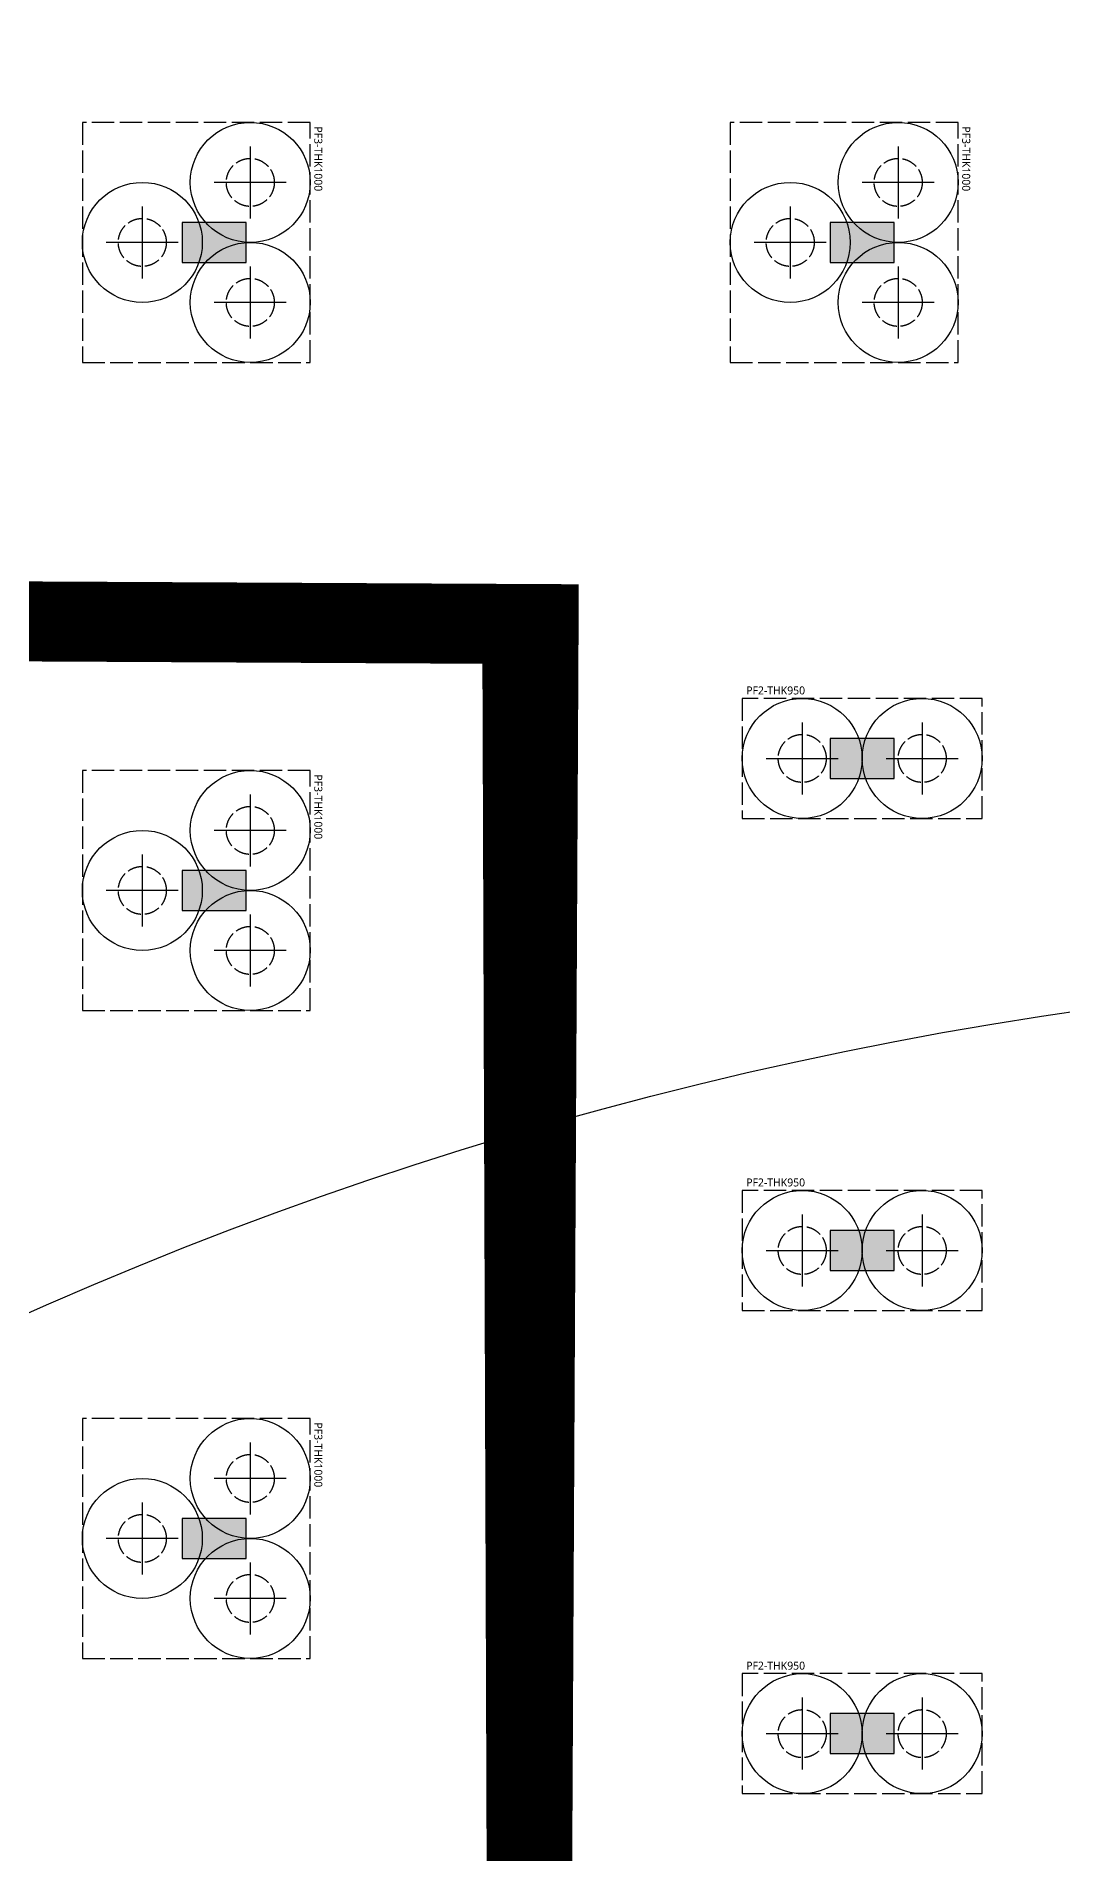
# Model space of a CAD drawing. Header units: millimetres. Extents: x 327808 to 2562540, y -728300 to 402793.
# Drawn here: x 1014439 to 1027270, y -83241 to -60525 of the extents above; entities that cross this region are included whole.
import ezdxf
from ezdxf.enums import TextEntityAlignment as Align

# ---------------------------------------------------------------- set-up
doc = ezdxf.new("R2010")
doc.units = ezdxf.units.MM
doc.header["$LTSCALE"] = 140
doc.linetypes.add('CONTINOUS', pattern=[0])
doc.linetypes.add('HID', pattern=[2.5, 2, -0.5])
for name, color, linetype in [('252', 252, 'Continuous'), ('MAT', 7, 'Continuous'), ('PILE-P', 4, 'HID'), ('WALL', 4, 'Continuous'), ('기초꺽임', 7, 'Continuous')]:
    doc.layers.add(name, color=color, linetype=linetype)
doc.layers.add('DEFPOINT', color=144, linetype='Continuous', plot=False)
doc.styles.add('맑은고딕', font='malgun.ttf')

# ---------------------------------------------------------------- blocks, each defined once
blk = doc.blocks.new('A$C762E058C')
at = {"layer": '252'}
h = blk.add_hatch(color=256, dxfattribs=at)
h.dxf.hatch_style = 1
h.paths.add_polyline_path([(93400, -71500), (92600, -71500), (92600, -72000), (93400, -72000)])
h.paths.add_polyline_path([(85300, -71500), (84500, -71500), (84500, -72000), (85300, -72000)])
h.paths.add_polyline_path([(93400, -63400), (92600, -63400), (92600, -63900), (93400, -63900)])
h.paths.add_polyline_path([(85300, -63400), (84500, -63400), (84500, -63900), (85300, -63900)])
h.paths.add_polyline_path([(93400, -55300), (92600, -55300), (92600, -55800), (93400, -55800)])
h.paths.add_polyline_path([(85300, -55300), (84500, -55300), (84500, -55800), (85300, -55800)])
h.paths.add_polyline_path([(93400, -47200), (92600, -47200), (92600, -47700), (93400, -47700)])
h.paths.add_polyline_path([(85300, -47200), (84500, -47200), (84500, -47700), (85300, -47700)])
h.paths.add_polyline_path([(93400, -39100), (92600, -39100), (92600, -39600), (93400, -39600)])
h.paths.add_polyline_path([(85300, -39100), (84500, -39100), (84500, -39600), (85300, -39600)])
h.paths.add_polyline_path([(73650, -71500), (72850, -71500), (72850, -72000), (73650, -72000)])
h.paths.add_polyline_path([(77850, -71500), (77050, -71500), (77050, -72000), (77850, -72000)])
h.paths.add_polyline_path([(68450, -71500), (67650, -71500), (67650, -72000), (68450, -72000)])
h.paths.add_polyline_path([(73650, -63400), (72850, -63400), (72850, -63900), (73650, -63900)])
h.paths.add_polyline_path([(77850, -63400), (77050, -63400), (77050, -63900), (77850, -63900)])
h.paths.add_polyline_path([(68450, -63400), (67650, -63400), (67650, -63900), (68450, -63900)])
h.paths.add_polyline_path([(73650, -55300), (72850, -55300), (72850, -55800), (73650, -55800)])
h.paths.add_polyline_path([(77850, -55300), (77050, -55300), (77050, -55800), (77850, -55800)])
h.paths.add_polyline_path([(68450, -55300), (67650, -55300), (67650, -55800), (68450, -55800)])
h.paths.add_polyline_path([(73650, -47200), (72850, -47200), (72850, -47700), (73650, -47700)])
h.paths.add_polyline_path([(77850, -47200), (77050, -47200), (77050, -47700), (77850, -47700)])
h.paths.add_polyline_path([(68450, -47200), (67650, -47200), (67650, -47700), (68450, -47700)])
h.paths.add_polyline_path([(73650, -39100), (72850, -39100), (72850, -39600), (73650, -39600)])
h.paths.add_polyline_path([(77850, -39100), (77050, -39100), (77050, -39600), (77850, -39600)])
h.paths.add_polyline_path([(68450, -39100), (67650, -39100), (67650, -39600), (68450, -39600)])
h.paths.add_polyline_path([(73650, -22900), (72850, -22900), (72850, -23400), (73650, -23400)])
h.paths.add_polyline_path([(73650, -31000), (72850, -31000), (72850, -31500), (73650, -31500)])
h.paths.add_polyline_path([(101500, -63400), (100700, -63400), (100700, -63900), (101500, -63900)])
h.paths.add_polyline_path([(101500, -41540), (100700, -41540), (100700, -42040), (101500, -42040)])
h.paths.add_polyline_path([(101500, -35500), (100700, -35500), (100700, -36000), (101500, -36000)])
h.paths.add_polyline_path([(101500, -29350), (100700, -29350), (100700, -29850), (101500, -29850)])
h.paths.add_polyline_path([(101500, -22900), (100700, -22900), (100700, -23400), (101500, -23400)])
h.paths.add_polyline_path([(68450, -22900), (67650, -22900), (67650, -23400), (68450, -23400)])
h.paths.add_polyline_path([(77850, -22900), (77050, -22900), (77050, -23400), (77850, -23400)])
h.paths.add_polyline_path([(85300, -22900), (84500, -22900), (84500, -23400), (85300, -23400)])
h.paths.add_polyline_path([(93400, -31000), (92600, -31000), (92600, -31500), (93400, -31500)])
h.paths.add_polyline_path([(77850, -31000), (77050, -31000), (77050, -31500), (77850, -31500)])
h.paths.add_polyline_path([(85300, -31000), (84500, -31000), (84500, -31500), (85300, -31500)])
h.paths.add_polyline_path([(93400, -22900), (92600, -22900), (92600, -23400), (93400, -23400)])
h.paths.add_polyline_path([(68450, -31000), (67650, -31000), (67650, -31500), (68450, -31500)])
h.paths.add_polyline_path([(101500, -47580), (100700, -47580), (100700, -48080), (101500, -48080)])
h.paths.add_polyline_path([(101500, -55300), (100700, -55300), (100700, -55800), (101500, -55800)])
h.paths.add_polyline_path([(101700, -72000), (101700, -71200), (101200, -71200), (101200, -72000)])
h.paths.add_polyline_path([(125700, -72000), (125700, -71200), (125200, -71200), (125200, -72000)])
h.paths.add_polyline_path([(117700, -72000), (117700, -71200), (117200, -71200), (117200, -72000)])
h.paths.add_polyline_path([(109700, -72000), (109700, -71200), (109200, -71200), (109200, -72000)])
h.paths.add_polyline_path([(136755, -71500), (135955, -71500), (135955, -72000), (136755, -72000)])
h.paths.add_polyline_path([(144555, -71500), (143755, -71500), (143755, -72000), (144555, -72000)])
h.paths.add_polyline_path([(133700, -72000), (133700, -71200), (133200, -71200), (133200, -72000)])
blk = doc.blocks.new('PILE-P')
at = {"layer": 'DEFPOINT'}
blk.add_circle((0, 0), 750, dxfattribs=at)
at = {"layer": 'PILE-P', "color": 4, "linetype": 'CONTINOUS'}
for p, q in [((0, -450), (0, 450)), ((-450, 0), (450, 0))]:
    blk.add_line(p, q, dxfattribs=at)
at = {"layer": 'PILE-P', "linetype": 'HID', "ltscale": 0.7}
blk.add_circle((0, 0), 300, dxfattribs=at)
blk = doc.blocks.new('PF2')
at = {"layer": 'MAT', "linetype": 'HID'}
blk.add_lwpolyline([(-1500, -750), (1500, -750), (1500, 750), (-1500, 750)], close=True, dxfattribs=at)
at = {"layer": 'PILE-P', "rotation": 270}
for p in [(-750, 0), (750, 0)]:
    blk.add_blockref('PILE-P', p, dxfattribs=at)
at = {"layer": 'DEFPOINT', "color": 1, "style": '맑은고딕'}
blk.add_text('PF2-THK950', height=100, dxfattribs=at).set_placement((-1450, 850), align=Align.MIDDLE_LEFT)
blk = doc.blocks.new('PF3')
at = {"layer": 'MAT', "linetype": 'HID'}
blk.add_lwpolyline([(-1500, -1650), (1500, -1650), (1500, 1200), (-1500, 1200)], close=True, dxfattribs=at)
at = {"layer": 'PILE-P', "rotation": 270}
for p in [(-750, 450), (750, 450), (0, -900)]:
    blk.add_blockref('PILE-P', p, dxfattribs=at)
at = {"layer": 'DEFPOINT', "color": 1, "style": '맑은고딕'}
blk.add_text('PF3-THK1000', height=100, dxfattribs=at).set_placement((-1450, 1300), align=Align.MIDDLE_LEFT)

msp = doc.modelspace()

# ---------------------------------------------------------------- linework, layer by layer
at = {"layer": 'WALL'}
for p, q in [((1016263.7, -62850.8), (1016263.7, -63350.8)), ((1017063.7, -62850.8), (1016263.7, -62850.8)), ((1017063.7, -63350.8), (1017063.7, -62850.8)), ((1024363.7, -62850.8), (1024363.7, -63350.8)), ((1025163.7, -62850.8), (1024363.7, -62850.8)), ((1025163.7, -63350.8), (1025163.7, -62850.8)), ((1016263.7, -63350.8), (1017063.7, -63350.8)), ((1024363.7, -63350.8), (1025163.7, -63350.8)), ((1024363.7, -69300.8), (1024363.7, -69800.8)), ((1025163.7, -69300.8), (1024363.7, -69300.8)), ((1025163.7, -69800.8), (1025163.7, -69300.8)), ((1024363.7, -69800.8), (1025163.7, -69800.8)), ((1016263.7, -70950.8), (1016263.7, -71450.8)), ((1017063.7, -70950.8), (1016263.7, -70950.8)), ((1017063.7, -71450.8), (1017063.7, -70950.8)), ((1016263.7, -71450.8), (1017063.7, -71450.8)), ((1024363.7, -75450.8), (1024363.7, -75950.8)), ((1025163.7, -75450.8), (1024363.7, -75450.8)), ((1025163.7, -75950.8), (1025163.7, -75450.8)), ((1024363.7, -75950.8), (1025163.7, -75950.8)), ((1016263.7, -79050.8), (1016263.7, -79550.8)), ((1017063.7, -79050.8), (1016263.7, -79050.8)), ((1017063.7, -79550.8), (1017063.7, -79050.8)), ((1016263.7, -79550.8), (1017063.7, -79550.8)), ((1024363.7, -81490.8), (1024363.7, -81990.8)), ((1025163.7, -81490.8), (1024363.7, -81490.8)), ((1025163.7, -81990.8), (1025163.7, -81490.8)), ((1024363.7, -81990.8), (1025163.7, -81990.8))]:
    msp.add_line(p, q, dxfattribs=at)
at = {"layer": '기초꺽임', "color": 1, "const_width": 1000}
msp.add_lwpolyline([(1012606.8, -67829.5), (1020718.1, -67871.2), (1020513.7, -107580.8), (1069018.7, -107580.8), (1068881.2, -90810.8), (1067994.4, -85983), (1066502.8, -81799.8), (1063324.1, -76344.4), (1061407.1, -74012.9), (1057648.4, -70441.8), (1052599.4, -65895.7), (1034423.3, -49050.8), (1020513.7, -49050.8), (1012588.7, -49050.8), (1012606.8, -67829.5)], dxfattribs=at)
at = {"layer": '기초꺽임', "color": 5, "const_width": 1000}
msp.add_lwpolyline([(1020596.6, -91475.8), (987626.5, -91423.8), (987613.7, -67700.8), (1020513.7, -67870.2), (1020596.6, -91475.8)], dxfattribs=at)
at = {"layer": '기초꺽임', "color": 240, "true_color": 0xed1f24}
msp.add_circle((1034617.9, -122196.9), 50000, dxfattribs=at)

# ---------------------------------------------------------------- block references
at = {"layer": '252'}
msp.add_blockref('A$C762E058C', (923663.7, -39950.8), dxfattribs=at)
at = {"layer": 'PILE-P', "rotation": 270}
for p in [(1016663.7, -63100.8), (1024763.7, -63100.8), (1016663.7, -71200.8), (1016663.7, -79300.8)]:
    msp.add_blockref('PF3', p, dxfattribs=at)
at = {"layer": 'PILE-P'}
for p in [(1024763.7, -69550.8), (1024763.7, -75700.8), (1024763.7, -81740.8)]:
    msp.add_blockref('PF2', p, dxfattribs=at)

doc.saveas('drawing.dxf')
